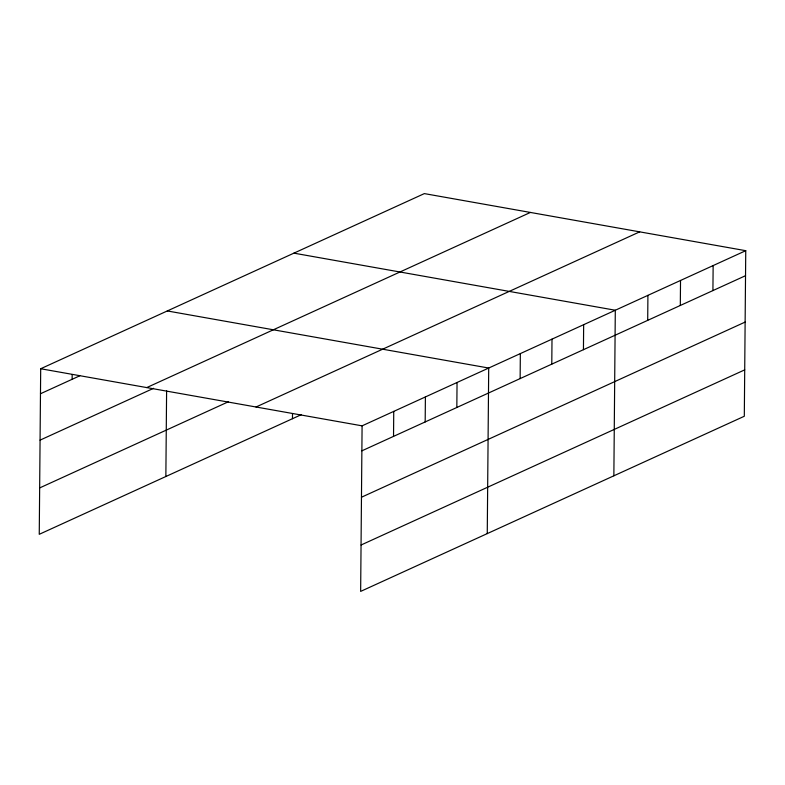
<?xml version="1.0" encoding="UTF-8"?>
<svg xmlns="http://www.w3.org/2000/svg" width="785" height="785" viewBox="0 0 785 785"><rect width="100%" height="100%" fill="white"/><g stroke="black" fill="none" stroke-linecap="round" stroke-linejoin="round"><path stroke-width="1.18" d="M745.75 250.69L362.091 425.843L360.649 591.399L744.308 416.256L745.75 250.69L424.351 193.601L40.692 368.744L39.25 534.31L301.155 414.745M72.132 379.302L72.171 374.533M165.861 476.515L166.606 390.91M292.462 418.709L292.511 413.832M393.53 436.391L393.746 411.389M425.176 421.938L425.401 396.935M456.831 407.493L457.047 382.491M487.259 533.604L488.702 368.037L167.303 310.948M520.131 378.596L520.347 353.593M551.786 364.142L552.002 339.14M583.441 349.688L583.657 324.696M613.86 475.798L615.303 310.242L293.904 253.153M647.703 320.358L647.919 295.356M680.31 305.463L680.526 280.471M712.917 290.578L713.143 265.575M40.477 393.746L79.766 375.809M146.756 387.584L530.415 212.441M40.074 440.13L153.585 388.31M39.652 487.927L228.474 401.724M256.028 407.003L639.687 231.85M361.875 450.835L745.534 275.692M361.473 497.229L745.132 322.076M361.051 545.016L744.71 369.863M40.692 368.744L362.091 425.843"/></g></svg>
